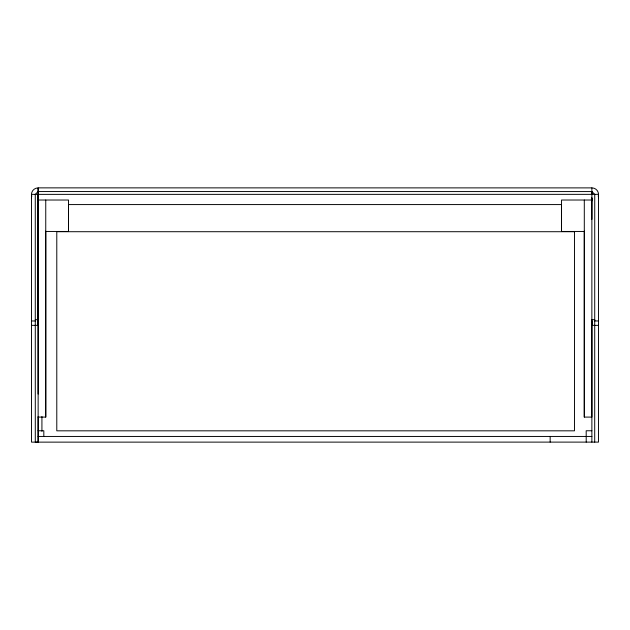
<?xml version="1.0" encoding="UTF-8"?>
<svg xmlns="http://www.w3.org/2000/svg" width="630" height="630" viewBox="0 0 630 630"><rect width="100%" height="100%" fill="white"/><g stroke="black" fill="none" stroke-linecap="round" stroke-linejoin="round"><path stroke-width="0.94" d="M38.162 204.577L38.17 200.017L68.513 200.025L68.513 231.454L45.754 231.454M594.72 320.954L594.736 194.347L591.893 191.575L38.139 191.552L35.272 194.371L35.296 442.134L38.139 442.134L38.139 194.323M38.154 417.091L45.754 417.091L45.754 200.017M584.286 231.454L561.535 231.454L561.535 200.017L591.885 200.017L591.877 219.334M31.5 325.348L38.139 325.348L38.139 187.866L591.877 187.89L591.861 417.091L584.278 417.091L584.301 200.017M591.885 200.269L591.893 197.836L591.877 200.907M38.131 197.867L38.123 200.293M31.5 194.371L598.5 194.347L598.5 442.11L31.5 442.134L31.5 194.371A6.623 6.457 0 0 1 38.131 187.913L38.139 394.049M68.631 204.577L561.385 204.577M35.28 319.678L38.131 319.678M594.704 320.954L598.5 320.954M31.5 320.969L35.296 320.969M598.5 325.348L591.861 325.348L591.861 320.954M38.139 430.762L43.824 430.762L43.824 436.448M591.877 430.762L586.183 430.762L586.215 442.11M38.139 436.448L591.877 436.448M594.704 442.11L594.72 319.654L591.877 319.654L591.877 442.11M584.293 231.139L584.293 417.091M561.535 204.577L561.535 231.454M550.155 436.448L550.155 442.11M68.513 204.577L68.513 231.454M45.754 231.139L45.754 417.091M41.926 416.548L41.926 431.337M38.139 416.611L38.139 442.134M591.877 187.89A6.623 6.457 0 0 1 598.5 194.347M598.177 195.851A6.623 6.457 0 0 1 598.5 197.844M31.508 197.867A6.623 6.457 0 0 1 31.831 195.867M574.466 231.714L56.787 231.714L56.787 430.826L574.466 430.826L574.466 231.714M591.893 194.347L591.893 191.575L591.877 194.347"/></g></svg>
